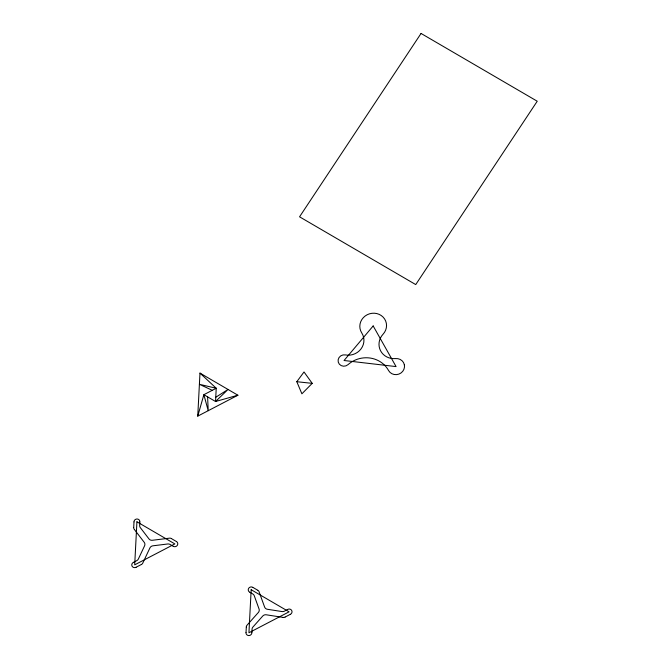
<?xml version="1.0" encoding="UTF-8"?>
<svg xmlns="http://www.w3.org/2000/svg" width="669" height="669" viewBox="0 0 669 669"><rect width="100%" height="100%" fill="white"/><g stroke="black" fill="none" stroke-linecap="round" stroke-linejoin="round"><path stroke-width="1" d="M133.716 527.373L133.992 521.987M139.838 522.037L139.662 525.449A3.738 3.529 -17.6 0 0 140.348 527.665L148.978 538.913A3.738 3.529 -17.6 0 0 152.365 540.276L168.948 538.236A3.738 3.529 -17.6 0 0 169.215 538.194A2.977 2.81 -17.6 0 1 171.314 538.537M246.025 632.523L246.301 627.129M197.748 416.143L199.981 373.093L237.905 395.22L197.748 416.143L203.869 394.693L216.229 388.254L199.981 373.093M251.87 632.573L252.046 629.195A3.738 3.529 -17.6 0 1 252.966 627.004L262.741 616.04A3.738 3.529 -17.6 0 1 266.262 614.786L282.678 617.345M296.81 381.715L304.019 371.964L312.214 383.354L301.895 393.815L296.81 381.715L312.214 383.354M215.761 397.261L228.029 389.458L215.543 401.5L203.869 394.693L208.21 410.691L207.607 396.876M133.574 562.294L136.727 560.647A3.738 3.529 -17.6 0 0 138.416 558.908L144.571 545.829A3.738 3.529 -17.6 0 0 144.211 542.308L134.494 529.631M141.243 564.569L136.217 567.187M290.212 614.385L285.186 617.01M287.57 609.492L284.384 611.157A3.738 3.529 -17.6 0 1 281.967 611.55L267.399 609.275A3.738 3.529 -17.6 0 1 264.598 607.026L259.212 592.165A3.738 3.529 -17.6 0 1 259.137 591.923A2.977 2.81 -17.6 0 0 257.874 590.309M237.905 395.22L215.543 401.5L216.229 388.254L199.404 384.307L212.274 390.32M171.599 538.704L176.148 541.363M253.041 587.491L257.59 590.15M172.978 546.147L170.077 544.457A3.738 3.529 -17.6 0 0 167.71 543.981L152.925 545.812A3.738 3.529 -17.6 0 0 149.898 547.97L142.999 562.604A3.738 3.529 -17.6 0 0 142.898 562.838A3.136 2.96 -17.6 0 1 141.368 564.527M249.872 592.274L252.765 593.963A3.738 3.529 -17.6 0 1 254.262 595.753L259.054 608.999A3.738 3.529 -17.6 0 1 258.334 612.503L247.405 624.787A3.738 3.529 -17.6 0 1 247.221 624.971A3.136 2.96 -17.6 0 0 246.284 627.004M176.432 541.522A2.944 2.776 -17.6 0 1 177.31 545.352A2.944 2.776 -17.6 0 1 173.263 546.314M136.108 567.237A2.944 2.776 -17.6 0 1 132.086 566.191A2.944 2.776 -17.6 0 1 133.449 562.353M134.36 529.455A2.969 2.801 -17.6 0 1 133.708 527.481M133.992 521.853A2.944 2.776 -17.6 0 1 137.061 519.002A2.944 2.776 -17.6 0 1 139.846 521.929M249.579 592.107A2.944 2.776 -17.6 0 1 248.709 588.277A2.944 2.776 -17.6 0 1 252.757 587.323M251.862 632.698A2.952 2.793 -17.6 0 1 248.784 635.558A2.952 2.793 -17.6 0 1 245.991 632.623M285.086 617.061A2.969 2.801 -17.6 0 1 282.903 617.387M287.67 609.442A2.944 2.776 -17.6 0 1 291.701 610.488A2.944 2.776 -17.6 0 1 290.338 614.326M136.928 521.795L134.695 564.845L174.852 543.922L136.928 521.795M251.168 589.715L248.935 632.757L289.092 611.834L251.168 589.715M421.052 33.45L299.553 216.815L415.733 284.584L537.232 101.228L421.052 33.45M373.177 325.945L344.05 360.507L396.073 366.595L373.177 325.945M404.352 364.722A8.496 8.02 -17.6 0 0 395.521 358.576A15.604 14.726 -17.6 0 1 380.527 350.69A15.604 14.726 -17.6 0 1 383.053 334.224A13.43 12.678 -17.6 0 0 383.086 317.081A13.43 12.678 -17.6 0 0 365.19 315.985A13.43 12.678 -17.6 0 0 361.753 332.919A15.17 14.317 -17.6 0 1 361.068 348.858A15.17 14.317 -17.6 0 1 345.413 354.921A6.004 5.67 -17.6 0 0 338.255 362.105A6.004 5.67 -17.6 0 0 348.031 364.638A26.183 24.711 -17.6 0 1 388.555 370.517A8.496 8.02 -17.6 0 0 398.875 374.105A8.496 8.02 -17.6 0 0 404.352 364.722"/></g></svg>
